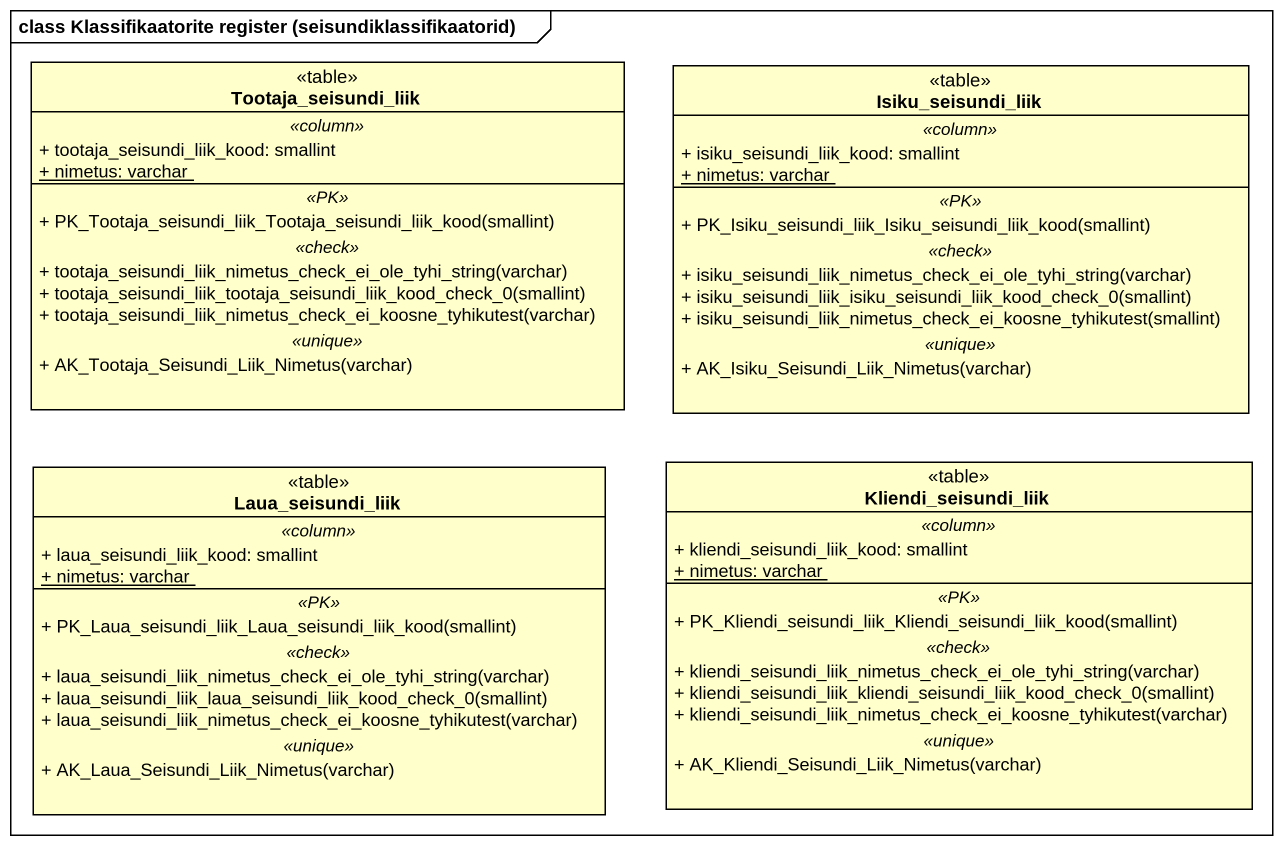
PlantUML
@startuml
mainframe class Klassifikaatorite register (seisundiklassifikaatorid)
hide circle
hide empty members
skinparam classAttributeIconSize 0
class Tootaja_seisundi_liik <<table>> {
  .. <<column>> ..
  + tootaja_seisundi_liik_kood: smallint
  {static} + nimetus: varchar
  .. <<PK>> ..
  + PK_Tootaja_seisundi_liik_Tootaja_seisundi_liik_kood(smallint)
  .. <<check>> ..
  + tootaja_seisundi_liik_nimetus_check_ei_ole_tyhi_string(varchar)
  + tootaja_seisundi_liik_tootaja_seisundi_liik_kood_check_0(smallint)
  + tootaja_seisundi_liik_nimetus_check_ei_koosne_tyhikutest(varchar)
  .. <<unique>> ..
  + AK_Tootaja_Seisundi_Liik_Nimetus(varchar)
}
class Isiku_seisundi_liik <<table>> {
  .. <<column>> ..
  + isiku_seisundi_liik_kood: smallint
  {static} + nimetus: varchar
  .. <<PK>> ..
  + PK_Isiku_seisundi_liik_Isiku_seisundi_liik_kood(smallint)
  .. <<check>> ..
  + isiku_seisundi_liik_nimetus_check_ei_ole_tyhi_string(varchar)
  + isiku_seisundi_liik_isiku_seisundi_liik_kood_check_0(smallint)
  + isiku_seisundi_liik_nimetus_check_ei_koosne_tyhikutest(smallint)
  .. <<unique>> ..
  + AK_Isiku_Seisundi_Liik_Nimetus(varchar)
}
class Laua_seisundi_liik <<table>> {
  .. <<column>> ..
  + laua_seisundi_liik_kood: smallint
  {static} + nimetus: varchar
  .. <<PK>> ..
  + PK_Laua_seisundi_liik_Laua_seisundi_liik_kood(smallint)
  .. <<check>> ..
  + laua_seisundi_liik_nimetus_check_ei_ole_tyhi_string(varchar)
  + laua_seisundi_liik_laua_seisundi_liik_kood_check_0(smallint)
  + laua_seisundi_liik_nimetus_check_ei_koosne_tyhikutest(varchar)
  .. <<unique>> ..
  + AK_Laua_Seisundi_Liik_Nimetus(varchar)
}
class Kliendi_seisundi_liik <<table>> {
  .. <<column>> ..
  + kliendi_seisundi_liik_kood: smallint
  {static} + nimetus: varchar
  .. <<PK>> ..
  + PK_Kliendi_seisundi_liik_Kliendi_seisundi_liik_kood(smallint)
  .. <<check>> ..
  + kliendi_seisundi_liik_nimetus_check_ei_ole_tyhi_string(varchar)
  + kliendi_seisundi_liik_kliendi_seisundi_liik_kood_check_0(smallint)
  + kliendi_seisundi_liik_nimetus_check_ei_koosne_tyhikutest(varchar)
  .. <<unique>> ..
  + AK_Kliendi_Seisundi_Liik_Nimetus(varchar)
}
@enduml
